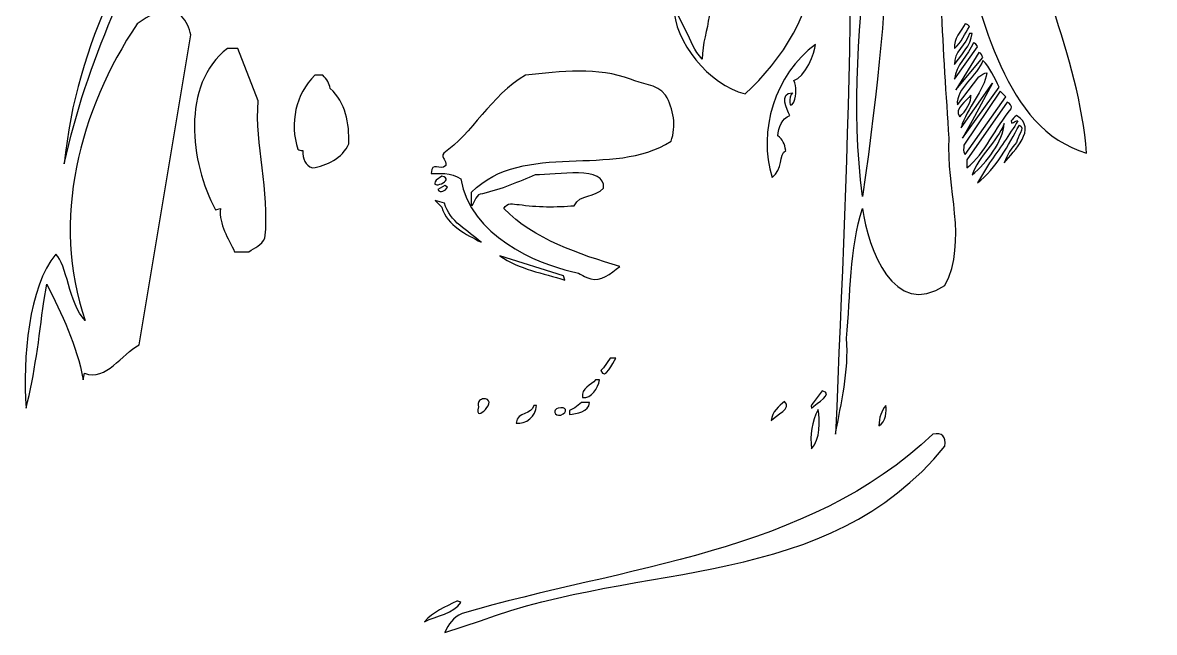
# Model space of a CAD drawing. Header units: centimetres. Extents: x -9.6 to 9.5, y -8.5 to 11.6.
# Drawn here: x -9.57 to 9.53, y -8.5 to 1.79 of the extents above; entities that cross this region are included whole.
import ezdxf

# ---------------------------------------------------------------- set-up
doc = ezdxf.new("R2010")
doc.units = ezdxf.units.CM
doc.header["$MEASUREMENT"] = 0
doc.layers.add('Ebene 1', color=7, linetype='Continuous')

msp = doc.modelspace()

# ---------------------------------------------------------------- linework, layer by layer
at = {"layer": 'Ebene 1'}
msp.add_open_spline([(3.6957, 11.5824), (4.92505, 10.44448), (5.65404, 8.96366), (6.47446, 7.55396), (6.47446, 7.55396), (6.58622, 7.78256), (6.223, 8.21435), (6.20267, 8.53185), (6.20267, 8.53185), (7.22376, 6.27634), (7.90702, 6.34492), (9.29894, 3.90906), (9.29894, 3.90906), (9.39038, 3.61188), (9.52754, 3.2004), (9.27354, 2.92862), (9.27354, 2.92862), (8.2042, 2.9718), (7.56666, 4.13258), (6.95198, 4.86664), (6.95198, 4.86664), (6.95198, 4.86664), (7.06628, 4.47802), (7.06628, 4.47802), (7.06628, 4.47802), (7.43204, 2.83718), (8.25246, 1.24206), (8.38454, -0.41147), (8.38454, -0.41147), (6.97484, -0.00254), (6.6548, 1.90246), (6.223, 3.13182), (6.223, 3.13182), (6.1341, 3.52044), (6.1087, 3.97764), (5.9055, 4.29514), (5.9055, 4.29514), (5.85724, 2.86004), (5.97408, 1.28524), (6.06298, -0.16256), (6.06298, -0.16256), (6.01726, -0.98551), (6.38302, -1.89738), (5.9944, -2.64668), (5.9944, -2.64668), (5.12826, -3.21564), (4.69646, -2.02946), (4.60501, -1.34874), (4.60501, -1.34874), (4.37642, -2.02946), (4.40181, -2.8067), (4.33324, -3.53568), (4.33324, -3.53568), (4.37642, -4.10464), (4.23926, -4.62788), (4.14782, -5.15366), (4.14782, -5.15366), (4.34594, -0.27432), (4.63042, 4.78536), (4.08686, 9.57833), (4.08686, 9.57833), (4.06146, 9.79931), (4.0259, 10.3759), (4.07924, 10.19302), (4.07924, 10.19302), (4.23926, 9.42086), (4.3561, 8.6233), (4.46786, 7.8486), (4.46786, 7.8486), (5.26542, 4.79806), (4.19608, 1.85928), (4.60501, -1.143), (4.60501, -1.143), (5.15366, 2.7686), (5.12826, 4.24942), (4.76504, 8.12292), (4.76504, 8.12292), (4.74472, 8.96366), (5.05968, 7.75716), (5.15366, 7.48538), (5.15366, 7.48538), (5.26542, 7.0739), (5.334, 6.66496), (5.51688, 6.27634), (5.51688, 6.27634), (5.60832, 5.77596), (5.7912, 5.22732), (5.97408, 4.79806), (5.97408, 4.79806), (5.85724, 6.20776), (5.40512, 7.37108), (5.15366, 8.80618), (5.15366, 8.80618), (5.5372, 8.43788), (5.74548, 7.86892), (5.9944, 7.4168), (5.9944, 7.4168), (6.31444, 6.89356), (6.49478, 6.23062), (6.84021, 5.75564), (6.84021, 5.75564), (6.1341, 7.52856), (5.4483, 9.2837), (4.33324, 10.85342), (4.33324, 10.85342), (4.23926, 10.78484), (4.33324, 10.44448), (4.17322, 10.6299), (4.17322, 10.6299), (4.17322, 10.6299), (3.6957, 11.5824), (3.6957, 11.5824)], degree=3, knots=[0, 0, 0, 0, 0.03571429, 0.03571429, 0.03571429, 0.03571429, 0.07142857, 0.07142857, 0.07142857, 0.07142857, 0.10714286, 0.10714286, 0.10714286, 0.10714286, 0.14285714, 0.14285714, 0.14285714, 0.14285714, 0.17857143, 0.17857143, 0.17857143, 0.17857143, 0.21428571, 0.21428571, 0.21428571, 0.21428571, 0.25, 0.25, 0.25, 0.25, 0.28571429, 0.28571429, 0.28571429, 0.28571429, 0.32142857, 0.32142857, 0.32142857, 0.32142857, 0.35714286, 0.35714286, 0.35714286, 0.35714286, 0.39285714, 0.39285714, 0.39285714, 0.39285714, 0.42857143, 0.42857143, 0.42857143, 0.42857143, 0.46428571, 0.46428571, 0.46428571, 0.46428571, 0.5, 0.5, 0.5, 0.5, 0.53571429, 0.53571429, 0.53571429, 0.53571429, 0.57142857, 0.57142857, 0.57142857, 0.57142857, 0.60714286, 0.60714286, 0.60714286, 0.60714286, 0.64285714, 0.64285714, 0.64285714, 0.64285714, 0.67857143, 0.67857143, 0.67857143, 0.67857143, 0.71428571, 0.71428571, 0.71428571, 0.71428571, 0.75, 0.75, 0.75, 0.75, 0.78571429, 0.78571429, 0.78571429, 0.78571429, 0.82142857, 0.82142857, 0.82142857, 0.82142857, 0.85714286, 0.85714286, 0.85714286, 0.85714286, 0.89285714, 0.89285714, 0.89285714, 0.89285714, 0.92857143, 0.92857143, 0.92857143, 0.92857143, 0.96428571, 0.96428571, 0.96428571, 0.96428571, 1, 1, 1, 1], dxfattribs=at)
at = {"layer": 'Ebene 1', "color": 60}
msp.add_open_spline([(0.89154, 4.88696), (1.12014, 4.58978), (1.32588, 4.24942), (1.50876, 3.92938), (1.50876, 3.92938), (1.50876, 3.92938), (1.75768, 3.54076), (1.75768, 3.54076), (1.75768, 3.54076), (1.64592, 4.15798), (1.39192, 5.1816), (1.96088, 5.54736), (1.96088, 5.54736), (1.98628, 6.00202), (2.18948, 6.68782), (2.71526, 6.70814), (2.71526, 6.70814), (2.64668, 6.8453), (2.73812, 6.91642), (2.7813, 7.02818), (2.7813, 7.02818), (2.7813, 7.02818), (3.39852, 6.70814), (3.39852, 6.70814), (3.39852, 6.70814), (3.28676, 6.3246), (3.21564, 6.57352), (3.0099, 6.7564), (3.0099, 6.7564), (3.19024, 6.36778), (3.17246, 5.57022), (3.39852, 5.34416), (3.39852, 5.34416), (3.2385, 4.79806), (2.82956, 4.38658), (2.37236, 4.02082), (2.37236, 4.02082), (2.32918, 3.95224), (2.3495, 3.8608), (2.3495, 3.79222), (2.3495, 3.79222), (2.46634, 3.6576), (2.37236, 3.45186), (2.46634, 3.33756), (2.46634, 3.33756), (2.62128, 3.49758), (2.62128, 3.99796), (2.96672, 3.84048), (2.96672, 3.84048), (2.98958, 3.47726), (2.7813, 3.15468), (2.8067, 2.79146), (2.8067, 2.79146), (2.8067, 2.79146), (3.0099, 2.79146), (3.0099, 2.79146), (3.0099, 2.79146), (3.10388, 3.38328), (3.60172, 3.1115), (3.32994, 2.63144), (3.32994, 2.63144), (3.41884, 2.42824), (3.58394, 2.63144), (3.6703, 2.72288), (3.6703, 2.72288), (3.83032, 2.03962), (3.2385, 1.15062), (2.62128, 0.58674), (2.62128, 0.58674), (2.00914, 0.74422), (1.41732, 1.47066), (1.41732, 2.06248), (1.41732, 2.06248), (1.41732, 2.06248), (1.62052, 1.651), (1.62052, 1.651), (1.62052, 1.651), (1.7145, 1.49352), (1.75768, 1.31064), (1.89738, 1.17348), (1.89738, 1.17348), (1.89738, 1.69926), (2.25806, 2.13106), (1.73736, 2.49428), (1.73736, 2.49428), (2.00914, 3.08864), (1.143, 3.22326), (0.96012, 3.68046), (0.96012, 3.68046), (0.91694, 3.63728), (0.87122, 3.61188), (0.8001, 3.63728), (0.8001, 3.63728), (0.7747, 3.683), (0.8763, 3.78206), (0.86614, 3.90398), (0.86614, 3.90398), (0.8255, 4.27482), (0.73914, 4.85394), (0.89154, 4.88696)], degree=3, knots=[0, 0, 0, 0, 0.04, 0.04, 0.04, 0.04, 0.08, 0.08, 0.08, 0.08, 0.12, 0.12, 0.12, 0.12, 0.16, 0.16, 0.16, 0.16, 0.2, 0.2, 0.2, 0.2, 0.24, 0.24, 0.24, 0.24, 0.28, 0.28, 0.28, 0.28, 0.32, 0.32, 0.32, 0.32, 0.36, 0.36, 0.36, 0.36, 0.4, 0.4, 0.4, 0.4, 0.44, 0.44, 0.44, 0.44, 0.48, 0.48, 0.48, 0.48, 0.52, 0.52, 0.52, 0.52, 0.56, 0.56, 0.56, 0.56, 0.6, 0.6, 0.6, 0.6, 0.64, 0.64, 0.64, 0.64, 0.68, 0.68, 0.68, 0.68, 0.72, 0.72, 0.72, 0.72, 0.76, 0.76, 0.76, 0.76, 0.8, 0.8, 0.8, 0.8, 0.84, 0.84, 0.84, 0.84, 0.88, 0.88, 0.88, 0.88, 0.92, 0.92, 0.92, 0.92, 0.96, 0.96, 0.96, 0.96, 1, 1, 1, 1], dxfattribs=at)
at = {"layer": 'Ebene 1', "color": 98}
msp.add_open_spline([(-6.68528, 4.91998), (-6.54558, 5.00126), (-6.85038, 4.46024), (-6.95452, 4.24942), (-6.95452, 4.24942), (-7.73938, 2.64922), (-8.48868, 1.16586), (-8.86714, -0.59436), (-8.86714, -0.59436), (-8.67156, 1.49352), (-7.69366, 3.0988), (-6.68528, 4.91998)], degree=3, knots=[0, 0, 0, 0, 0.33333333, 0.33333333, 0.33333333, 0.33333333, 0.66666667, 0.66666667, 0.66666667, 0.66666667, 1, 1, 1, 1], dxfattribs=at)
at = {"layer": 'Ebene 1', "color": 72}
for points, knots in [([(-7.21106, 1.9939), (-6.93928, 2.06248), (-6.7818, 1.81102), (-6.731, 1.58242), (-6.731, 1.58242), (-6.731, 1.58242), (-7.60476, -3.64744), (-7.60476, -3.64744), (-7.60476, -3.64744), (-7.90448, -3.80746), (-8.15594, -4.26466), (-8.52424, -4.1275), (-8.52424, -4.1275), (-8.52424, -4.1275), (-8.5471, -4.2418), (-8.5471, -4.2418), (-8.5471, -4.2418), (-8.65632, -3.64744), (-8.91032, -3.12674), (-9.16432, -2.62636), (-9.16432, -2.62636), (-9.16432, -2.62636), (-9.21512, -2.91846), (-9.21512, -2.91846), (-9.21512, -2.91846), (-9.29132, -3.53568), (-9.37006, -4.14782), (-9.5123, -4.71932), (-9.5123, -4.71932), (-9.57072, -3.87604), (-9.47166, -2.66954), (-9.01192, -2.1209), (-9.01192, -2.1209), (-8.81634, -2.28092), (-8.80364, -2.94132), (-8.51408, -3.2385), (-8.51408, -3.2385), (-9.09828, -1.55194), (-8.61568, 0.31496), (-7.63778, 1.76784), (-7.63778, 1.76784), (-7.51078, 1.85928), (-7.36346, 1.95072), (-7.21106, 1.9939)], [0, 0, 0, 0, 0.09090909, 0.09090909, 0.09090909, 0.09090909, 0.18181818, 0.18181818, 0.18181818, 0.18181818, 0.27272727, 0.27272727, 0.27272727, 0.27272727, 0.36363636, 0.36363636, 0.36363636, 0.36363636, 0.45454545, 0.45454545, 0.45454545, 0.45454545, 0.54545455, 0.54545455, 0.54545455, 0.54545455, 0.63636364, 0.63636364, 0.63636364, 0.63636364, 0.72727273, 0.72727273, 0.72727273, 0.72727273, 0.81818182, 0.81818182, 0.81818182, 0.81818182, 0.90909091, 0.90909091, 0.90909091, 0.90909091, 1, 1, 1, 1]), ([(-6.11632, 1.35382), (-6.11632, 1.35382), (-5.93852, 1.35382), (-5.93852, 1.35382), (-5.93852, 1.35382), (-5.93852, 1.35382), (-5.59562, 0.4699), (-5.59562, 0.4699), (-5.59562, 0.4699), (-5.65912, -0.2794), (-5.39496, -1.0287), (-5.48132, -1.84912), (-5.48132, -1.84912), (-5.54482, -1.96596), (-5.64134, -2.00914), (-5.7531, -2.07771), (-5.7531, -2.07771), (-5.7531, -2.07771), (-5.9944, -2.07771), (-5.9944, -2.07771), (-5.9944, -2.07771), (-6.09854, -1.84912), (-6.2611, -1.62052), (-6.23316, -1.34874), (-6.23316, -1.34874), (-6.23316, -1.34874), (-6.31698, -1.36906), (-6.31698, -1.36906), (-6.31698, -1.36906), (-6.7437, -0.57658), (-6.90118, 0.74422), (-6.11632, 1.35382)], [0, 0, 0, 0, 0.125, 0.125, 0.125, 0.125, 0.25, 0.25, 0.25, 0.25, 0.375, 0.375, 0.375, 0.375, 0.5, 0.5, 0.5, 0.5, 0.625, 0.625, 0.625, 0.625, 0.75, 0.75, 0.75, 0.75, 0.875, 0.875, 0.875, 0.875, 1, 1, 1, 1]), ([(-4.63803, 0.9017), (-4.63803, 0.9017), (-4.50342, 0.9017), (-4.50342, 0.9017), (-4.50342, 0.9017), (-4.43738, 0.83566), (-4.3942, 0.76708), (-4.37895, 0.67564), (-4.37895, 0.67564), (-4.11734, 0.44704), (-4.05637, 0.08635), (-4.06654, -0.254), (-4.06654, -0.254), (-4.17322, -0.50799), (-4.43738, -0.61975), (-4.68122, -0.66293), (-4.68122, -0.66293), (-4.79551, -0.61975), (-4.85393, -0.50799), (-4.84377, -0.3683), (-4.84377, -0.3683), (-4.8768, -0.3683), (-4.90982, -0.3683), (-4.9276, -0.34797), (-4.9276, -0.34797), (-5.06476, 0.08635), (-4.97078, 0.58674), (-4.63803, 0.9017)], [0, 0, 0, 0, 0.14285714, 0.14285714, 0.14285714, 0.14285714, 0.28571429, 0.28571429, 0.28571429, 0.28571429, 0.42857143, 0.42857143, 0.42857143, 0.42857143, 0.57142857, 0.57142857, 0.57142857, 0.57142857, 0.71428571, 0.71428571, 0.71428571, 0.71428571, 0.85714286, 0.85714286, 0.85714286, 0.85714286, 1, 1, 1, 1])]:
    msp.add_open_spline(points, degree=3, knots=knots, dxfattribs=at)
at = {"layer": 'Ebene 1', "color": 3}
for points, knots in [([(6.3373, 1.76784), (6.3627, 1.76784), (6.40587, 1.74244), (6.40587, 1.72212), (6.40587, 1.72212), (6.3373, 1.60782), (6.26618, 1.45034), (6.15442, 1.35382), (6.15442, 1.35382), (6.1341, 1.51384), (6.26618, 1.651), (6.3373, 1.76784)], [0, 0, 0, 0, 0.33333333, 0.33333333, 0.33333333, 0.33333333, 0.66666667, 0.66666667, 0.66666667, 0.66666667, 1, 1, 1, 1]), ([(6.40587, 1.60782), (6.40587, 1.60782), (6.4516, 1.60782), (6.4516, 1.60782), (6.4516, 1.60782), (6.43128, 1.40208), (6.26618, 1.24206), (6.15442, 1.08204), (6.15442, 1.08204), (6.1341, 1.28524), (6.3627, 1.4224), (6.40587, 1.60782)], [0, 0, 0, 0, 0.33333333, 0.33333333, 0.33333333, 0.33333333, 0.66666667, 0.66666667, 0.66666667, 0.66666667, 1, 1, 1, 1]), ([(3.80746, 1.4224), (3.80746, 1.28524), (3.62712, 0.85852), (3.44424, 0.81534), (3.44424, 0.81534), (3.48996, 0.6985), (3.48996, 0.58674), (3.44424, 0.44704), (3.44424, 0.44704), (3.35534, 0.28956), (3.35534, 0.53848), (3.41884, 0.60706), (3.41884, 0.60706), (3.19024, 0.60706), (3.32994, 0.31496), (3.37566, 0.22352), (3.37566, 0.22352), (3.2385, 0.17526), (3.19024, 0.01524), (3.17246, -0.11938), (3.17246, -0.11938), (3.26136, -0.18541), (3.28676, -0.254), (3.30708, -0.3683), (3.30708, -0.3683), (3.19024, -0.43688), (3.26136, -0.68834), (3.07848, -0.82295), (3.07848, -0.82295), (2.82956, -0.0508), (3.12674, 0.92202), (3.80746, 1.4224)], [0, 0, 0, 0, 0.125, 0.125, 0.125, 0.125, 0.25, 0.25, 0.25, 0.25, 0.375, 0.375, 0.375, 0.375, 0.5, 0.5, 0.5, 0.5, 0.625, 0.625, 0.625, 0.625, 0.75, 0.75, 0.75, 0.75, 0.875, 0.875, 0.875, 0.875, 1, 1, 1, 1]), ([(6.47446, 1.45034), (6.49478, 1.45034), (6.54304, 1.40208), (6.54304, 1.37922), (6.54304, 1.37922), (6.54304, 1.37922), (6.15442, 0.83566), (6.15442, 0.83566), (6.15442, 0.83566), (6.17728, 1.06172), (6.38302, 1.24206), (6.47446, 1.45034)], [0, 0, 0, 0, 0.33333333, 0.33333333, 0.33333333, 0.33333333, 0.66666667, 0.66666667, 0.66666667, 0.66666667, 1, 1, 1, 1]), ([(6.5659, 1.28524), (6.61162, 1.28524), (6.61162, 1.22174), (6.63448, 1.19888), (6.63448, 1.19888), (6.63448, 1.19888), (6.17728, 0.65532), (6.17728, 0.65532), (6.17728, 0.65532), (6.17728, 0.65532), (6.5659, 1.28524), (6.5659, 1.28524)], [0, 0, 0, 0, 0.33333333, 0.33333333, 0.33333333, 0.33333333, 0.66666667, 0.66666667, 0.66666667, 0.66666667, 1, 1, 1, 1]), ([(6.63448, 1.15062), (6.74624, 1.03886), (6.84021, 0.85852), (6.90626, 0.6985), (6.90626, 0.6985), (6.90626, 0.6985), (6.29158, -0.16256), (6.29158, -0.16256), (6.29158, -0.16256), (6.29158, -0.16256), (6.4516, 0.12954), (6.4516, 0.12954), (6.4516, 0.12954), (6.4516, 0.12954), (6.7945, 0.76708), (6.7945, 0.76708), (6.7945, 0.76708), (6.7945, 0.76708), (6.49478, 0.33528), (6.49478, 0.33528), (6.49478, 0.33528), (6.49478, 0.33528), (6.26618, 0.01524), (6.26618, 0.01524), (6.26618, 0.01524), (6.3627, 0.35814), (6.6548, 0.63246), (6.70306, 0.94488), (6.70306, 0.94488), (6.6548, 0.94488), (6.61162, 0.9017), (6.5659, 0.8763), (6.5659, 0.8763), (6.5659, 0.8763), (6.20267, 0.40386), (6.20267, 0.40386), (6.20267, 0.40386), (6.17728, 0.67564), (6.54304, 0.9017), (6.63448, 1.15062)], [0, 0, 0, 0, 0.1, 0.1, 0.1, 0.1, 0.2, 0.2, 0.2, 0.2, 0.3, 0.3, 0.3, 0.3, 0.4, 0.4, 0.4, 0.4, 0.5, 0.5, 0.5, 0.5, 0.6, 0.6, 0.6, 0.6, 0.7, 0.7, 0.7, 0.7, 0.8, 0.8, 0.8, 0.8, 0.9, 0.9, 0.9, 0.9, 1, 1, 1, 1]), ([(-0.30734, -2.41046), (-0.87884, -2.28346), (-2.032, -1.80086), (-2.17424, -0.84836), (-2.17424, -0.84836), (-2.3368, -0.73152), (-2.56286, -0.75692), (-2.67716, -0.75692), (-2.67716, -0.75692), (-2.66446, -0.52832), (-2.53238, -0.73152), (-2.43078, -0.61975), (-2.43078, -0.61975), (-2.40284, -0.52832), (-2.51968, -0.50799), (-2.4638, -0.41147), (-2.4638, -0.41147), (-1.9939, -0.09652), (-1.67386, 0.56388), (-1.08204, 0.9017), (-1.08204, 0.9017), (-0.49022, 0.97028), (0.14224, 1.03886), (0.68834, 0.83566), (0.68834, 0.83566), (0.87122, 0.74422), (1.12014, 0.76708), (1.28016, 0.56388), (1.28016, 0.56388), (1.41732, 0.33528), (1.4605, 0.0381), (1.3716, -0.21082), (1.3716, -0.21082), (0.39116, -0.84836), (-1.10744, -0.18541), (-1.9939, -1.07188), (-1.9939, -1.07188), (-1.9939, -1.07188), (-1.9939, -1.30048), (-1.9939, -1.30048), (-1.9939, -1.30048), (-1.92786, -1.2319), (-1.92786, -1.09727), (-1.81102, -1.09727), (-1.81102, -1.09727), (-1.49098, -1.0287), (-1.1938, -0.89154), (-0.92202, -0.77977), (-0.92202, -0.77977), (-0.5588, -0.77977), (0.2794, -0.61975), (0.23114, -1.0033), (0.23114, -1.0033), (0.09652, -1.1684), (-0.17272, -1.09727), (-0.26162, -1.30048), (-0.26162, -1.30048), (-0.5588, -1.32588), (-0.9017, -1.32588), (-1.1938, -1.28016), (-1.1938, -1.28016), (-1.29032, -1.28016), (-1.40208, -1.2319), (-1.4478, -1.34874), (-1.4478, -1.34874), (-0.94488, -1.87198), (-0.17272, -2.1209), (0.508, -2.32664), (0.508, -2.32664), (0.34798, -2.4511), (0.18542, -2.58826), (0.01524, -2.53492), (0.01524, -2.53492), (-0.18541, -2.46888), (-0.08382, -2.45872), (-0.30734, -2.41046)], [0, 0, 0, 0, 0.05263158, 0.05263158, 0.05263158, 0.05263158, 0.10526316, 0.10526316, 0.10526316, 0.10526316, 0.15789474, 0.15789474, 0.15789474, 0.15789474, 0.21052632, 0.21052632, 0.21052632, 0.21052632, 0.26315789, 0.26315789, 0.26315789, 0.26315789, 0.31578947, 0.31578947, 0.31578947, 0.31578947, 0.36842105, 0.36842105, 0.36842105, 0.36842105, 0.42105263, 0.42105263, 0.42105263, 0.42105263, 0.47368421, 0.47368421, 0.47368421, 0.47368421, 0.52631579, 0.52631579, 0.52631579, 0.52631579, 0.57894737, 0.57894737, 0.57894737, 0.57894737, 0.63157895, 0.63157895, 0.63157895, 0.63157895, 0.68421053, 0.68421053, 0.68421053, 0.68421053, 0.73684211, 0.73684211, 0.73684211, 0.73684211, 0.78947368, 0.78947368, 0.78947368, 0.78947368, 0.84210526, 0.84210526, 0.84210526, 0.84210526, 0.89473684, 0.89473684, 0.89473684, 0.89473684, 0.94736842, 0.94736842, 0.94736842, 0.94736842, 1, 1, 1, 1]), ([(6.92658, 0.63246), (6.92658, 0.63246), (7.02056, 0.53848), (7.02056, 0.53848), (7.02056, 0.53848), (7.02056, 0.53848), (6.3373, -0.43688), (6.3373, -0.43688), (6.3373, -0.43688), (6.29158, -0.39116), (6.31444, -0.32258), (6.31444, -0.2794), (6.31444, -0.2794), (6.31444, -0.2794), (6.92658, 0.63246), (6.92658, 0.63246)], [0, 0, 0, 0, 0.25, 0.25, 0.25, 0.25, 0.5, 0.5, 0.5, 0.5, 0.75, 0.75, 0.75, 0.75, 1, 1, 1, 1]), ([(6.43128, 0.56388), (6.4516, 0.4699), (6.3373, 0.28956), (6.24586, 0.19812), (6.24586, 0.19812), (6.1341, 0.33528), (6.3627, 0.4699), (6.43128, 0.56388)], [0, 0, 0, 0, 0.5, 0.5, 0.5, 0.5, 1, 1, 1, 1]), ([(7.04342, 0.44704), (7.0866, 0.42672), (7.13486, 0.38354), (7.112, 0.33528), (7.112, 0.33528), (6.84021, 0.01524), (6.67766, -0.41147), (6.3627, -0.66293), (6.3627, -0.66293), (6.3627, -0.66293), (6.3627, -0.52832), (6.3627, -0.52832), (6.3627, -0.52832), (6.3627, -0.52832), (7.04342, 0.44704), (7.04342, 0.44704)], [0, 0, 0, 0, 0.25, 0.25, 0.25, 0.25, 0.5, 0.5, 0.5, 0.5, 0.75, 0.75, 0.75, 0.75, 1, 1, 1, 1]), ([(6.99516, -0.57658), (7.04342, -0.43688), (7.112, -0.32258), (7.20344, -0.23114), (7.20344, -0.23114), (7.20344, -0.13969), (7.36346, 0.01524), (7.24916, 0.06096), (7.24916, 0.06096), (7.06628, -0.2794), (6.86308, -0.66293), (6.54304, -0.91694), (6.54304, -0.91694), (6.54304, -0.91694), (6.74624, -0.57658), (6.74624, -0.57658), (6.74624, -0.57658), (6.90626, -0.34797), (7.0866, -0.09652), (7.22376, 0.12954), (7.22376, 0.12954), (7.18058, 0.15494), (7.112, 0.0381), (7.112, 0.12954), (7.112, 0.12954), (7.13486, 0.15494), (7.15518, 0.19812), (7.20344, 0.22352), (7.20344, 0.22352), (7.56666, -0.00254), (7.15518, -0.3683), (6.99516, -0.57658)], [0, 0, 0, 0, 0.125, 0.125, 0.125, 0.125, 0.25, 0.25, 0.25, 0.25, 0.375, 0.375, 0.375, 0.375, 0.5, 0.5, 0.5, 0.5, 0.625, 0.625, 0.625, 0.625, 0.75, 0.75, 0.75, 0.75, 0.875, 0.875, 0.875, 0.875, 1, 1, 1, 1]), ([(6.99516, 0.08635), (6.97484, -0.21082), (6.70306, -0.57658), (6.4516, -0.77977), (6.4516, -0.77977), (6.5659, -0.45973), (6.86308, -0.23114), (6.99516, 0.08635)], [0, 0, 0, 0, 0.5, 0.5, 0.5, 0.5, 1, 1, 1, 1]), ([(-2.49682, -0.8001), (-2.24282, -0.86868), (-2.73304, -1.05156), (-2.5908, -0.86868), (-2.5908, -0.86868), (-2.5908, -0.86868), (-2.49682, -0.8001), (-2.49682, -0.8001)], [0, 0, 0, 0, 0.5, 0.5, 0.5, 0.5, 1, 1, 1, 1]), ([(-2.44856, -0.96012), (-2.44856, -0.96012), (-2.40284, -0.98551), (-2.40284, -0.98551), (-2.40284, -0.98551), (-2.43078, -1.05156), (-2.52476, -1.09727), (-2.56286, -1.0287), (-2.56286, -1.0287), (-2.56286, -1.0287), (-2.44856, -0.96012), (-2.44856, -0.96012)], [0, 0, 0, 0, 0.33333333, 0.33333333, 0.33333333, 0.33333333, 0.66666667, 0.66666667, 0.66666667, 0.66666667, 1, 1, 1, 1]), ([(-1.83388, -1.9177), (-2.0828, -1.78054), (-2.40284, -1.64338), (-2.49936, -1.32588), (-2.49936, -1.32588), (-2.49936, -1.32588), (-2.60858, -1.21158), (-2.60858, -1.21158), (-2.60858, -1.21158), (-2.60858, -1.21158), (-2.45364, -1.25729), (-2.45364, -1.25729), (-2.45364, -1.25729), (-2.35966, -1.57734), (-2.06248, -1.71196), (-1.83388, -1.9177)], [0, 0, 0, 0, 0.25, 0.25, 0.25, 0.25, 0.5, 0.5, 0.5, 0.5, 0.75, 0.75, 0.75, 0.75, 1, 1, 1, 1]), ([(-1.51638, -2.1463), (-1.51638, -2.1463), (-0.4445, -2.48666), (-0.4445, -2.48666), (-0.4445, -2.48666), (-0.4445, -2.48666), (-0.42164, -2.55524), (-0.42164, -2.55524), (-0.42164, -2.55524), (-0.78486, -2.44094), (-1.1938, -2.3749), (-1.51638, -2.1463)], [0, 0, 0, 0, 0.33333333, 0.33333333, 0.33333333, 0.33333333, 0.66666667, 0.66666667, 0.66666667, 0.66666667, 1, 1, 1, 1]), ([(0.34544, -3.87604), (0.34544, -3.87604), (0.43942, -3.87604), (0.43942, -3.87604), (0.43942, -3.87604), (0.39116, -3.94462), (0.25654, -4.26466), (0.18796, -4.07924), (0.18796, -4.07924), (0.18796, -4.07924), (0.23114, -4.03606), (0.23114, -4.03606), (0.23114, -4.03606), (0.23114, -4.03606), (0.34544, -3.87604), (0.34544, -3.87604)], [0, 0, 0, 0, 0.25, 0.25, 0.25, 0.25, 0.5, 0.5, 0.5, 0.5, 0.75, 0.75, 0.75, 0.75, 1, 1, 1, 1]), ([(0.09652, -4.2418), (0.09652, -4.2418), (0.16256, -4.2418), (0.16256, -4.2418), (0.16256, -4.2418), (0.14224, -4.37642), (0.02794, -4.5593), (-0.12446, -4.53644), (-0.12446, -4.53644), (-0.14732, -4.37642), (0.02794, -4.3307), (0.09652, -4.2418)], [0, 0, 0, 0, 0.33333333, 0.33333333, 0.33333333, 0.33333333, 0.66666667, 0.66666667, 0.66666667, 0.66666667, 1, 1, 1, 1]), ([(-1.81102, -4.5593), (-1.49098, -4.53644), (-1.97104, -5.01649), (-1.8796, -4.69646), (-1.8796, -4.69646), (-1.90246, -4.60502), (-1.85928, -4.5847), (-1.81102, -4.5593)], [0, 0, 0, 0, 0.5, 0.5, 0.5, 0.5, 1, 1, 1, 1]), ([(3.9243, -4.42468), (4.1275, -4.46786), (3.83032, -4.62788), (3.73888, -4.71932), (3.73888, -4.71932), (3.71856, -4.6736), (3.76428, -4.62788), (3.78714, -4.60502), (3.78714, -4.60502), (3.78714, -4.60502), (3.9243, -4.42468), (3.9243, -4.42468)], [0, 0, 0, 0, 0.33333333, 0.33333333, 0.33333333, 0.33333333, 0.66666667, 0.66666667, 0.66666667, 0.66666667, 1, 1, 1, 1]), ([(-0.94488, -4.6736), (-0.94488, -4.6736), (-0.9017, -4.6736), (-0.9017, -4.6736), (-0.9017, -4.6736), (-0.9017, -4.85648), (-1.08204, -4.99363), (-1.24206, -4.96823), (-1.24206, -4.96823), (-1.2192, -4.76504), (-0.97028, -4.83362), (-0.94488, -4.6736)], [0, 0, 0, 0, 0.33333333, 0.33333333, 0.33333333, 0.33333333, 0.66666667, 0.66666667, 0.66666667, 0.66666667, 1, 1, 1, 1]), ([(-0.5334, -4.71932), (-0.40132, -4.6736), (-0.35306, -4.7879), (-0.49022, -4.83362), (-0.49022, -4.83362), (-0.60452, -4.85648), (-0.62992, -4.73964), (-0.5334, -4.71932)], [0, 0, 0, 0, 0.5, 0.5, 0.5, 0.5, 1, 1, 1, 1]), ([(-0.1397, -4.6228), (-0.1397, -4.6228), (-0.00508, -4.6228), (-0.00508, -4.6228), (-0.00508, -4.6228), (-0.00508, -4.78282), (-0.23114, -4.80568), (-0.3429, -4.826), (-0.3429, -4.826), (-0.3429, -4.826), (-0.3429, -4.75742), (-0.3429, -4.75742), (-0.3429, -4.75742), (-0.3429, -4.75742), (-0.25146, -4.71424), (-0.25146, -4.71424), (-0.25146, -4.71424), (-0.25146, -4.71424), (-0.1397, -4.6228), (-0.1397, -4.6228)], [0, 0, 0, 0, 0.2, 0.2, 0.2, 0.2, 0.4, 0.4, 0.4, 0.4, 0.6, 0.6, 0.6, 0.6, 0.8, 0.8, 0.8, 0.8, 1, 1, 1, 1]), ([(3.28676, -4.60502), (3.41884, -4.71932), (3.14706, -4.83362), (3.05816, -4.92506), (3.05816, -4.92506), (3.07848, -4.7879), (3.19024, -4.6736), (3.28676, -4.60502)], [0, 0, 0, 0, 0.5, 0.5, 0.5, 0.5, 1, 1, 1, 1]), ([(3.85572, -4.73964), (3.87604, -4.92506), (3.8989, -5.2451), (3.73888, -5.40258), (3.73888, -5.40258), (3.71856, -5.17397), (3.73888, -4.94538), (3.85572, -4.73964)], [0, 0, 0, 0, 0.5, 0.5, 0.5, 0.5, 1, 1, 1, 1]), ([(4.99364, -4.6736), (5.0165, -4.76504), (4.99364, -4.94538), (4.87934, -5.01649), (4.87934, -5.01649), (4.87934, -4.8768), (4.92505, -4.76504), (4.99364, -4.6736)], [0, 0, 0, 0, 0.5, 0.5, 0.5, 0.5, 1, 1, 1, 1]), ([(-2.79146, -8.32104), (-2.64922, -8.16102), (-2.43078, -8.06704), (-2.24282, -7.9756), (-2.24282, -7.9756), (-2.2225, -7.9756), (-2.19964, -7.9756), (-2.17424, -7.99592), (-2.17424, -7.99592), (-2.29108, -8.18134), (-2.5908, -8.22452), (-2.79146, -8.32104)], [0, 0, 0, 0, 0.33333333, 0.33333333, 0.33333333, 0.33333333, 0.66666667, 0.66666667, 0.66666667, 0.66666667, 1, 1, 1, 1])]:
    msp.add_open_spline(points, degree=3, knots=knots, dxfattribs=at)
at = {"layer": 'Ebene 1', "color": 6}
msp.add_open_spline([(5.7912, -5.15366), (5.94868, -5.12826), (6.01726, -5.19684), (5.9944, -5.35686), (5.9944, -5.35686), (3.99288, -7.81558), (0.88138, -7.27964), (-1.84658, -8.3058), (-1.84658, -8.3058), (-1.84658, -8.3058), (-2.44856, -8.50138), (-2.44856, -8.50138), (-2.44856, -8.50138), (-2.37998, -8.36422), (-2.3114, -8.24992), (-2.15138, -8.18134), (-2.15138, -8.18134), (0.5715, -7.38378), (3.6703, -7.17804), (5.7912, -5.15366)], degree=3, knots=[0, 0, 0, 0, 0.2, 0.2, 0.2, 0.2, 0.4, 0.4, 0.4, 0.4, 0.6, 0.6, 0.6, 0.6, 0.8, 0.8, 0.8, 0.8, 1, 1, 1, 1], dxfattribs=at)

doc.saveas('drawing.dxf')
